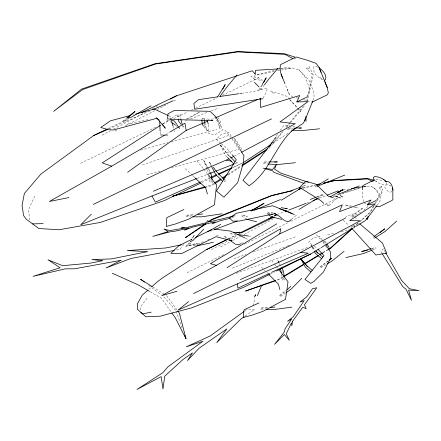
<?xml version="1.0" encoding="UTF-8"?>
<svg xmlns="http://www.w3.org/2000/svg" width="441" height="441" viewBox="0 0 441 441"><rect width="100%" height="100%" fill="white"/><g stroke="black" fill="none" stroke-linecap="round" stroke-linejoin="round"><path stroke-width="0.33" stroke-dasharray="2.21 1.65" d="M214.596 116.832L218.041 122.626L220.048 128.871L220.175 121.066L217.656 117.058M254.733 79.363L250.929 76.431L258.884 77.754L262.307 80.471L254.733 79.363L255.058 74.127M386.774 182.861L386.206 184.31L385.373 184.641L382.43 184.239L377.954 182.772L375.241 180.689M253.222 305.745L254.837 297.934M306.682 101.099L312.338 74.568L306.423 68.41L309.213 66.685L313.369 75.174L307.256 100.989M307.383 96.375L309.406 91.061L308.926 86.469L305.189 77.351L298.722 69.551L286.187 67.302L280.895 68.675M313.033 100.432L314.075 97.891L313.942 93.696L312.691 89.253L308.898 80.097L298.722 69.551M34.701 196.206L28.334 210.17L29.916 220.313M339.394 192.783L337.453 196.973L334.719 195.876L341.373 198.356L334.719 195.876M263.101 98.167L266.022 92.472L267.433 88.266L252.054 91.745L242.622 93.139M259.743 90.008L262.511 84.76M339.818 192.491L337.453 196.973L338.864 197.381L290.74 221.277M373.389 206.283L369.993 212.182L360.402 220.88M375.429 202.744L381.884 191.543L379.304 187.524L381.785 186.069L382.463 191.907L375.76 203.114M188.682 244.496L189.696 242.787M374.001 206.063L370.12 212.551L356.951 224.447M258.641 90.218L261.733 85.124M376.393 199.982L378.422 196.868L378.455 194.393L376.283 189.917L371.78 186.593L366.802 186.085L364.101 186.526M273.977 139.439L277.433 134.345M187.673 244.678L189.564 241.949M274.589 139.312L276.562 136.589L274.478 139.301M146.958 298.221L140.53 306.975L140.784 311.01M260.846 89.793L264.032 85.504M183.842 244.342L180.226 249.193L175.678 250.124M377.061 205.263L379.916 201.471L380.407 196.129L378.202 191.626L374.359 188.208L371.78 186.593M280.123 130.387L284.197 125.09L289.897 125.332M272.885 143.082L282.025 131.997M285.944 127.245L289.423 123.017M289.858 122.493L302.917 106.65M269.148 148.325L271.777 145.161M272.213 144.631L283.155 131.451M286.656 127.229L290.156 123.011M290.591 122.488L305.034 105.085M189.691 244.314L191.841 241.828M329.074 205.517L336.389 198.819L333.914 198.015M353.335 227.291L357.877 223.174M353.914 227.192L354.922 226.277M363.582 210.296L368.637 205.76M280.079 295.95L285.685 290.955M148.843 289.335L151.384 287.091M123.607 121.253L126.192 119.037M345.138 217.788L347.117 216.09L353.555 213.841L354.84 216.118M291.666 219.177L296.269 215.291L294.996 214.817M351.901 216.702L363.257 207.634L351.372 216.118M373.395 237.897L374.426 237.076M279.484 295.398L285.939 290.266M320.513 267.163L328.021 261.193M122.637 121.198L125.856 118.662M320.028 266.733L328.567 260.532M391.95 191.306L390.346 192.182L387.628 190.947L386.377 189.823L384.712 187.133L385.236 185.782L387.452 184.399L390.886 186.124M280.674 296.495L285.663 292.973M245.229 316.043L254.689 309.444L247.495 309.102L244.689 311.043M207.722 222.738L208.863 221.972M273.128 143.066L289.18 132.548M214.359 184.057L212.049 185.562L206.068 187.177M228.201 175.027L241.464 166.378M162.812 123.833L169.162 119.743M171.472 118.254L177.243 114.533M213.78 183.373L211.482 184.856L205.578 186.576M228.151 174.123L241.376 165.607M352.425 217.286L360.793 212.044M373.918 238.482L375.032 237.782M124.577 121.314L129.059 118.546M318.893 249.011L320.64 247.941M353.825 227.655L354.988 226.944L353.781 227.413M282.802 277.383L279.302 279.517L276.049 280.63M323.033 252.864L328.28 249.667M315.469 186.642L316.638 185.937M282.598 276.926L279.081 279.054L276.501 279.974M323.005 252.506L328.275 249.319M320.998 267.593L326.318 264.407M165.447 134.643L169.581 132.217M187.69 118.987L199.751 111.997L186.019 119.224M301.964 187.712L305.547 185.655M317.983 197.954L323.352 194.872M315.045 186.378L316.191 185.727M211.493 249.606L227.76 240.907M230.775 239.292L237.401 235.748M102.158 135.155L110.619 130.674M113.64 129.075L145.072 112.433M152.327 108.596L157.762 105.713M234.298 156.081L240.94 152.558M220.605 246.872L230.257 241.762M232.672 240.483L240.51 236.332M244.132 234.414L274.897 218.13M114.98 131.126L116.81 130.183M125.354 125.79L154.642 110.73M157.084 109.478L167.459 104.142M173.561 101.006L176.615 99.44M228.168 238.824L236.128 234.871M238.581 233.653L239.805 233.046M187.089 272.742L224.111 254.358M244.468 244.253L287.653 222.81M379.613 188.004L381.878 186.879M270.217 274.115L275.129 271.678M228.962 238.802L236.37 235.24M239.457 233.758L240.692 233.168M107.973 128.667L128.965 118.596M80.648 163.258L157.035 126.617M162.624 123.932L170.077 120.36M173.804 118.574L187.464 112.02M191.19 110.228L194.916 108.442M195.539 108.144L216.652 98.012M222.242 95.333L258.884 77.754M307.129 69.143L309.791 67.87M201.901 182.563L209.944 178.704M232.225 168.021L242.743 162.972L232.131 167.734M200.914 181.742L209.657 177.817M108.872 128.877L150.381 110.724M202.59 123.337L203.852 122.791M211.437 119.505L215.23 117.863M332.922 196.686L340.369 193.494M194.216 245.538L204.751 241.034M207.849 239.711L209.712 238.917M216.525 236.001L218.383 235.207M303.469 185.633L304.687 185.121M316.39 196.906L322.498 194.338M185.402 121.132L186.67 120.602M190.462 119.02L208.097 111.975M241.354 243.559L243.118 242.842L241.266 243.245M232.379 268.172L286.959 246.183M287.593 245.929L289.5 245.163M210.566 231.123L213.091 230.119M197.259 178.362L206.823 174.647M234.877 163.738L238.068 162.497L236.128 162.123M277.196 214.547L284.241 211.818M306.644 203.119L309.207 202.127M319.444 198.152L326.489 195.418M300.69 187.094L305.117 185.385M317.233 196.796L322.928 194.608M350.694 228.603L345.138 230.737L341.113 231.663M372.623 249.997L376.327 248.57M293.871 59.127L296.721 58.08M211.222 110.829L218.725 108.078M236.238 273.315L308.601 247.043M233.928 258.713L246.166 254.358M253.255 251.833L295.779 236.696M142.449 164.945L229.634 135.084M340.728 193.979L339.449 194.382L360.286 188.059M343.291 193.169L361.229 187.508M352.524 225.974L356.405 224.783M371.394 248.592L375.274 247.407M363.544 187.072L366.802 186.085L363.72 186.846M304.77 183.291L306.517 182.772M146.908 174.768L161.406 170.733M171.295 167.982L238.526 149.262M185.496 246.547L197.386 243.245L186.201 245.918L198.191 244.606M140.679 150.127L167.856 142.68M171.169 141.77L216.9 129.23M132.421 114.925L133.744 114.572M274.274 70.384L256.326 75.097L274.225 71.497M351.163 226.795L355.011 225.82M371.316 249.126L375.804 247.991M231.216 218.03L232.44 217.733L235.307 215.627L233.973 215.952M302.719 188.037L314.731 185.154M303.215 188.175L315.227 185.308M268.955 212.821L266.447 213.4L268.029 214.42M327.707 234.739L335.083 233.046M126.854 124.224L149.505 119.346M277.538 70.83L291.247 68.074L281.463 68.686M343.203 189.944L349.272 188.952M239.259 93.641L240.604 93.437M186.46 215.991L193.202 215.153M230.77 233.311L232.109 233.151M261.044 308.59L267.687 307.868M186.863 215.131L194.409 214.58M287.956 128.877L292.681 128.568M263.828 162.79L268.547 162.475M261.419 307.84L268.205 307.454M204.194 118.574L201.653 118.596L201.796 119.913M186.063 216.851L190.826 216.84M289.318 127.989L294.037 127.989M264.512 161.902L268.552 161.902M160.127 131.655L160.248 134.952L162.944 134.979M260.67 309.334L263.933 309.378M160.248 134.952L162.916 135.095M287.273 129.764L291.352 130.051M263.145 163.677L267.218 163.958M230.147 233.857L235.885 234.364M264.837 168.33L262.257 167.955L264.837 168.655M249.187 236.155L250.482 236.365M352.017 206.173L344.851 204.878L350.584 206.454M375.848 179.14L383.047 180.656M374.023 205.666L375.335 205.941M353.919 207.22L357.249 207.992M292.934 96.651L291.617 96.265L289.318 94.413L285.145 84.115M296.231 97.604L298.86 98.365M303.474 99.699L311.374 101.992M324.758 204.222L326.605 204.778M273.144 212.799L271.364 212.259L273.166 213.152M209.712 119.55L206.642 118.557L207 119.77M267.466 212.964L269.92 213.769M242.522 215.384L247.434 216.994L243.542 214.949M317.526 67.109L314.687 66.133L313.854 66.569C311.831 72.092 317.796 78.024 322.851 79.628M292.868 126.253L295.211 127.146M364.487 203.345L366.168 204.018M168.738 115.757L169.939 116.314L170.496 118.078M245.477 238.234L247.842 239.369M321.952 78.553L319.631 77.313M268.486 212.529L270.151 213.405M150.061 291.666L161.356 298.144L171.455 312.393M166.698 119.605L170.794 122.025M229.673 239.391L223.879 235.929L227.639 238.642M152.685 286.887L163.644 293.767M241.503 215.82L246.249 218.879M355.931 206.879L357.634 208.086M312.052 244.678L308.711 242.296L313.005 238.03L319.527 236.266L322.294 240.009M314.284 246.265L317.068 248.25M148.722 285.41L161.224 294.82M273.635 93.343L270.471 90.885L286.87 96.309L289.61 99.302M175.998 125.547L177.486 126.765M177.982 127.173L179.972 128.8L178.473 126.655M220.886 143.303L216.272 139.334L221.217 134.648L228.493 132.068L231.497 136.478M221.399 143.744L227.038 148.6L231.668 154.174M375.864 181.229L376.559 181.83M343.159 220.335L349.04 225.478M185.259 168.649L192.199 175.187M192.695 175.656L194.183 177.056M261.568 267.207L264.947 270.609M266.877 272.555L267.841 273.525M227.071 156.979L225.638 155.535L219.921 144.609M229.133 155.574L226.861 153.22L220.081 144.428M224.805 180.242L225.737 181.212M289.693 99.776L301.016 111.771L290.068 99.804M316.357 234.629L322.25 241.078M350.931 227.347L351.841 228.355M163.964 296.876L175.865 310.646M311.892 246.8L310.944 245.02L312.239 246.536M312.675 247.043L315.701 250.576M228.796 156.009L220.053 144.461M223.89 180.86L224.745 181.868M196.851 160.733L203.312 168.638M203.742 169.168L207.182 173.385M224.954 130.139L231.58 138.303M231.994 138.81L239.336 150.1M203.985 126.617L207.347 130.773L205.015 124.627M182.111 125.481L183.373 127.041L182.91 125.812M310.944 245.02L312.162 246.552M312.564 247.059L315.001 250.124M211.184 165.827L209.277 162.183L211.669 165.287M271.827 260.449L274.319 263.735M274.732 264.28L275.978 265.923M276.397 266.469L278.056 268.663M177.216 125.084L178.004 126.148M178.396 126.677L179.972 128.8M322.691 240.543L325.056 243.746M166.549 295.591L177.398 310.431M209.277 162.183L211.581 165.392M177.348 125.046L178.098 126.12M231.878 137.035L239.65 148.826M322.972 242.148L325.144 245.356M325.508 245.891L326.952 248.029M324.978 241.067L326.472 243.355M241.811 149.4L236.1 140.117L234.028 138.066L239.921 148.578M324.047 240.935L325.701 243.752M206.68 168.66L203.825 160.623L208.422 168.589M208.747 169.157L210.721 172.569M385.428 252.351L383.372 248.785L380.925 251.447L381.945 253.239M355.165 216.685L357.094 220.103M312.206 247.395L314.102 250.957M278.651 263.057L277.841 260.449L280.614 265.714M203.825 160.623L208.814 170.254L209.359 172.822M219.127 122.333L222.948 129.764L214.591 135.045L208.389 133.265L208.808 125.828L208.444 124.616M207.347 130.773L202.976 122.278L202.888 118.326M182.75 125.828L183.373 127.041M363.726 201.752L362.734 197.645L362.519 190.286M277.841 260.449L279.798 264.699M287.141 89.01L289.318 94.413M176.097 311.285L182.552 329.195M206.901 169.278L208.058 173.037M173.319 127.008L173.704 128.237M174.482 130.69L174.868 131.914M208.753 176.24L210.274 183.247M210.864 179.884L211.542 183.092M212.457 181.168L212.816 182.932M281.986 270.272L282.461 272.913M283.287 277.538L283.756 280.178M281.612 274.363L282.659 280.3M218.775 121.54L220.048 128.871M284.66 278.822L284.858 280.057M204.128 118.061L204.376 119.919M180.154 114.329L180.777 118.927M177.679 114.864L178.114 118.822M178.919 114.594L179.007 118.546"/><path stroke-width="0.66" d="M255.058 74.127L255.598 70.312L280.101 68.774M392.975 190.148L393.08 189.448L392.214 187.816M355.573 226.586L364.883 220.891L366.862 218.808L367.618 219.144L368.108 216.261M255.245 295.983L255.515 294.682L254.418 297.008M227.021 267.731L279.737 233.862L280.834 228.703L216.333 265.339L161.753 295.624L176.902 291.319M291.473 131.049L302.939 123.535L304.72 120.757L305.222 118.861M304.72 120.757L312.774 101.066M257.379 295.652L261.855 285.051M241.547 152.239L295.305 123.728L280.013 121.903L307.989 101.634L296.837 101.915L299.682 95.488L260.471 107.45L260.736 98.161L259.468 98.707M367.359 217.793L366.862 218.808L376.653 205.804M222.755 89.165L225.213 84.501L217.656 96.954M263.74 82.428L266.199 77.77L262.075 84.556M191.388 239.948L192.067 238.807M192.745 237.671L194.101 235.395M268.982 146.798L270.135 145.1M269.445 146.384L272.213 142.575M219.861 96.529L227.832 85.802L236.971 74.998M264.429 84.97L268.812 79.071L277.957 68.267M274.059 139.847L242.93 180.341L248.994 185.722C270.267 171.869 275.316 143.987 294.864 128.32M240.345 279.572L300.619 252.428L360.209 220.787L349.691 220.616L375.385 203.819L367.27 204.867L371.079 199.994L339.559 211.608L342.288 204.856L279.737 233.862M301.87 278.227L291.209 289.064L286.22 292.581M203.825 229.133L193.13 240.334L190.165 241.751M91.348 214.194L80.764 224.734L151.991 195.964L196.62 178.611M351.819 228.67L330.618 247.903L328.275 249.319M352.392 228.565L330.612 248.244L328.865 249.308M396.707 221.062L385.076 231.492L375.594 237.434M287.212 289.594L290.779 286.418M147.829 290.228L142.245 295.156L137.272 304.075L137.614 309.466L145.921 316.82L160.21 316.18L191.802 307.818L243.818 287.223L269.605 274.418M151.891 286.644L157.47 281.716L163.264 277.395L206.112 249.771L227.55 239.127M127.741 117.703L134.974 111.485L126.391 118.243M291.154 219.607L288.596 221.762L284.555 220.638M344.085 251.276L332.222 260.868L327.498 263.701M188.544 301.672L178.043 310.106L237.219 283.905L308.375 253.189L300.619 252.428M380.103 232.539L384.75 228.835L373.946 236.547M330.16 259.49L331.77 258.205L329.102 260.146M107.356 128.965L93.773 135.481L40.897 174.074L24.376 193.456L22.05 205.523L23.632 215.666L26.267 219.232L38.83 228.521L59.122 229.739L100.212 222.462L164.151 200.672L200.666 183.158M127.631 172.249L186.157 130.453L202.59 123.337M205.539 223.675L185.435 237.671L206.008 223.885M208.334 221.735L211.68 219.403L271.364 195.567L292.714 190.44M244.116 316.82L240.78 319.152L216.757 342.613L226.867 328.865L199.04 348.285L187.491 360.584L192.425 352.899L183.065 359.432L164.763 376.179L162.977 388.962L161.152 376.653L136.975 389.447L162.845 372.706L167.982 366.758L202.97 341.235L186.345 346.78L210.17 335.981L244.127 311.429M209.436 221.586L212.292 219.673L271.854 195.661L291.87 190.881M243.316 162.597L270.835 144.571M214.938 183.677L221.277 179.542M223.008 178.412L225.318 176.907M242.043 166.003L266.844 149.83M160.502 125.321L102.207 162.894L111.7 166.169L164.267 135.337M214.359 183.004L220.682 178.936M222.402 177.822L227.578 174.493M242.522 164.868L267.819 148.578M281.193 200.247L301.368 188.053M299.004 209.464L317.388 198.296M276.358 271.066L310.74 253.994L318.893 249.011M321.219 247.588L353.241 228.008M283.965 276.678L303.788 264.589M304.957 263.878L318.369 255.708M320.116 254.639L322.448 253.217M251.254 211.096L253.002 210.037M254.165 209.332L255.328 208.626M256.497 207.92L264.065 203.329L250.824 210.831M319.549 184.173L328.286 178.875M337.586 192.893L342.828 189.713L330.16 196.89M283.767 276.22L318.319 255.333M319.488 254.628L322.415 252.858M276.788 223.813L210.39 263.679L216.333 265.339M170.171 131.87L184.933 123.21L186.157 130.453M207.683 231.823L220.737 224.386M111.7 166.169L49.331 201.493L68.879 197.579M151.004 105.785L131.302 117.168L127.554 118.133M268.729 218.984L271.739 217.374M274.749 215.765L276.557 214.795L274.109 216.013M170.458 98.993L176.499 95.791L252.296 70.742L255.367 74.237M153.33 191.256L228.862 158.964M230.671 158.005L233.691 156.401M324.554 80.218L325.386 79.782C327.393 75.367 322.906 70.648 319.56 68.151M240.417 232.743L272.885 216.619M374.624 179.746L363.02 185.512L362.441 187.612L362.496 189.619M372.761 181.13L374.459 180.286L367.37 178.489L334.08 180.507L324.069 182.91M367.27 204.867L376.057 200.501M193.511 293.601L345.281 218.245M191.703 239.397L178.848 245.703L170.843 253.321L181.731 253.492L216.024 236.679L231.994 240.775L230.83 240.08M195.38 237.594L211.3 229.789M206.112 249.771L227.727 239.397M241.31 232.87L274.032 217.154M141.313 112.676L176.499 95.791M296.837 101.915L307.157 96.97M93.299 204.387L271.535 118.883M312.035 102.18L327.101 94.953L328.347 92.974L327.233 87.527L324.89 81.734M211.184 178.114L216.751 175.441M218.609 174.548L231.602 168.319M183.864 209.53L166.819 217.656L166.24 226.465L175.59 223.929L188.776 219.089L214.436 204.927L216.564 184.867L208.477 174.967M269.666 273.271L237.931 288.166L237.219 283.905M271.535 272.395L310.74 253.994M259.016 302.906L244.055 309.78L243.267 317.465L251.557 315.332L262.935 311.329L285.531 299.296L288.028 281.799L278.888 269.754M200.291 182.017L155.342 202.187L151.991 195.964M211.526 176.979L216.52 174.735M218.394 173.897L231.508 168.015M93.773 135.481L107.61 129.428M152.895 109.627L173.021 100.824M204.486 122.515L207.645 121.148M215.858 117.593L257.572 99.528M253.542 210.566L280.515 199.547M317.14 186.378L344.73 175.094M340.369 193.494L359.272 185.931M240.769 243.801L238.421 244.761L235.698 244.452M213.725 229.871L237.28 221.04M207.463 174.399L214.475 171.67M215.748 171.174L234.243 163.986M284.88 211.564L286.799 210.82M288.723 210.076L306.004 203.367M313.044 200.638L318.165 198.648M327.128 195.17L338.01 190.947L339.564 192.1M292.471 190.258L300.056 187.337M310.277 199.475L315.337 197.529M372.006 250.234L363.362 253.558L345.931 257.561M275.206 280.437L245.494 291.066L275.399 280.851M370.749 248.79L361.697 251.563L367.469 250.102M172.773 196.124L204.922 186.769M172.817 196.179L205.401 187.359M130.431 115.459L110.526 120.801L100.752 127.471L108.144 129.66L113.249 130.012L157.035 118.26L165.298 128.237L164.102 126.567M135.734 114.037L154.311 109.048L168.137 115.476M229.993 218.334L220.494 220.61L211.845 223.929L215.274 221.829L192.215 227.209L184.586 230.02L188.98 227.964L175.231 231.172L170.612 231.69L152.834 236.387L168.264 231.542L163.909 229.061L169.967 230.588L184.581 228.047L181.449 227.859L186.719 227.523L207.121 222.529L207.116 220.781L210.6 221.68L233.973 215.952M299.384 188.836L301.385 188.357M316.065 184.834L320.067 183.869M298.546 189.288L301.881 188.494M316.561 184.988L319.229 184.355M323.231 183.395L334.576 180.689L367.733 178.958L372.193 181.411M196.692 245.929L213.472 242.28M151.235 312.129L142.669 313.926L140.872 312.36M253.9 209.613L236.514 213.218L229.348 218.036L232.842 221.189L239.397 221.007L275.515 213.521L274.33 213.163M255.24 209.332L272.632 205.732L294.356 214.58M174.377 250.389L130.795 258.503L106.049 267.968L121.192 260.262L74.501 268.806L65.301 268.845L33.058 276.347L60.136 267.759L47.97 259.766L62.644 265.68L90.692 263.09L102.863 260.642L91.91 259.578L111.468 258.906L147.658 251.624L127.344 250.565L165.75 247.98L181.163 244.876M262.814 98.74L194.718 109.225L193.891 103.486L198.489 99.666L217.815 96.811M167.663 135.034L163.583 135.133M340.507 190.385L343.203 189.944M351.295 188.621L363.428 186.637M219.816 96.513L238.587 93.74M240.604 93.437L241.949 93.238M222.088 213.791L201.774 216.807L192.866 216.834M291.837 307.14L274.219 309.505L266.54 309.406M197.921 214.569L202.64 213.984M236.811 232.611L240.169 232.22L233.416 232.633M270.339 307.575L274.986 307.068M319.593 128.783L300.867 130.707L292.714 130.145M295.464 162.696L276.733 164.62L267.902 164.008M299.428 128.122L301.451 127.989L295.382 127.989M274.622 162.079L277.317 161.902L269.231 161.902M32.551 223.879L43.135 223.626M285.266 208.587L287.323 208.758L281.264 207.65M237.798 234.535L248.537 236.051M214.497 229.061L230.808 231.172L244.887 237.947M265.488 168.418L272.593 169.443L276.595 164.273L274.484 169.096L280.592 173.032L308.27 182.254M226.442 160.248L231.608 161.246M385.01 181.069L388.94 181.896C394.552 185.755 392.225 193.687 392.997 199.371L392.088 200.401L379.26 206.768L375.991 206.079M281.579 219.386L271.717 216.796L268.552 214.761M246.773 219.216L256.634 221.806M264.837 168.655L272.571 170.761L273.982 172.365L304.185 183.462M172.166 120.31L174.063 120.84L176.973 124.511M296.093 56.988L307.438 60.274L316.054 63.317L319.003 67.275L321.048 72.302M327.222 204.96L328.457 205.33M211.559 120.145L212.788 120.542L177.061 119.676L167.58 118.85L168.06 113.75L174.344 110.465L210.065 111.33L215.274 116.198L218.427 121.22M333.297 197.811L328.352 196.201L316.054 184.244L305.701 181.207L299.632 187.453L320.706 200.517L323.744 203.295M279.66 208.725L287.593 211.404L292.163 213.587M157.035 118.26L156.169 117.912L159.201 120.09M112.301 273.271L138.171 284.847L149.466 291.325M366.537 218.631L367.618 219.144M274.368 213.742L279.175 216.112L284.065 220.23M271.265 213.99L272.373 214.574M292.813 58.559L285.029 54.375L238.063 51.895L155.601 64L82.621 89.567L53.62 111.397L81.591 89.082L154.835 63.791L237.247 51.553L284.252 53.642L295.476 57.28L280.575 64.629C278.734 71.354 282.714 77.627 284.969 83.729M171.962 122.714L175.496 125.139M340.314 195.539L342.696 196.989M152.106 286.523L140.574 279.28L144.378 282.141M385.169 180.898L386.421 181.99C383.427 178.517 379.122 176.714 374.596 176.565L373.307 177.536L373.555 179.217M229.248 239.805L235.163 244.066M359.74 223.819L382.452 243.035L386.63 253.117L375.897 255.014L352.293 228.857M321.577 258.691L315.37 253.332L314.422 251.552M310.894 271.937L305.205 267.026L300.779 258.713L306.407 265.278L312.217 270.443M383.411 179.371L384.111 179.978M316.566 251.585L322.818 257.142M254.435 82.401L259.076 87.004M194.679 177.525L205.583 187.805L207.435 193.957M268.806 274.5L278.464 284.219L279.853 289.616M227.55 157.465L233.758 163.732M222.793 181.56L215.632 174.327L211.818 167.04M229.59 156.048L235.047 161.698M224.337 179.757L216.851 172.012L213.262 167.36M315.877 251.133L317.757 253.14M307.598 266.833L300.779 258.713M317.994 249.237L324.008 255.653L304.957 279.434L310.784 283.392L314.13 281.242L323.451 272.025L330.303 258.547L330.739 252.313L325.849 244.816M232.087 154.681L236.293 159.741L216.421 190.981L223.901 197.177L237.677 182.635L243.272 163.065L243.95 155.8L240.009 149.405M203.566 126.093L202.303 124.533L201.796 119.913M181.273 124.445L178.329 120.806L178.186 119.483M177.8 310.977L179.404 313.176L186.008 338.787L175.331 317.873L171.841 312.939M162.503 124.345L163.302 125.459M326.847 243.928L329.085 247.362M385.77 252.947L401.514 280.3L409.309 288.723L418.95 290.597L408.598 290.123L411.47 300.376L405.968 289.114L402.787 286.633L382.281 253.84M281.849 268.051L283.392 270.978L284.357 276.97M327.233 87.527L319.003 67.275M281.093 74.16L282.653 78.002M182.21 123.971L180.865 119.583M184.856 335.59L186.008 338.787M170.684 118.668L173.126 126.396M280.476 268.922L281.38 273.04M207.182 120.376L208.262 124.009M210.721 172.569L212.104 179.41M204.376 119.919L205.015 124.627M159.73 121.11L160.1 130.999M305.894 116.33L306.048 121.286M292.548 321.368L291.837 325.756L291.484 322.851L286.275 333.754L289.274 340.276L284.362 334.521L274.55 344.355L284.087 332.338L285.156 328.666L291.688 319.041L287.549 321.318L293.226 316.776L304.18 300.63L299.957 302.024L306.66 296.975L312.515 288.679L316.743 287.786L304.439 304.863L306.192 308.623L302.702 307.267L292.548 321.368"/></g></svg>
